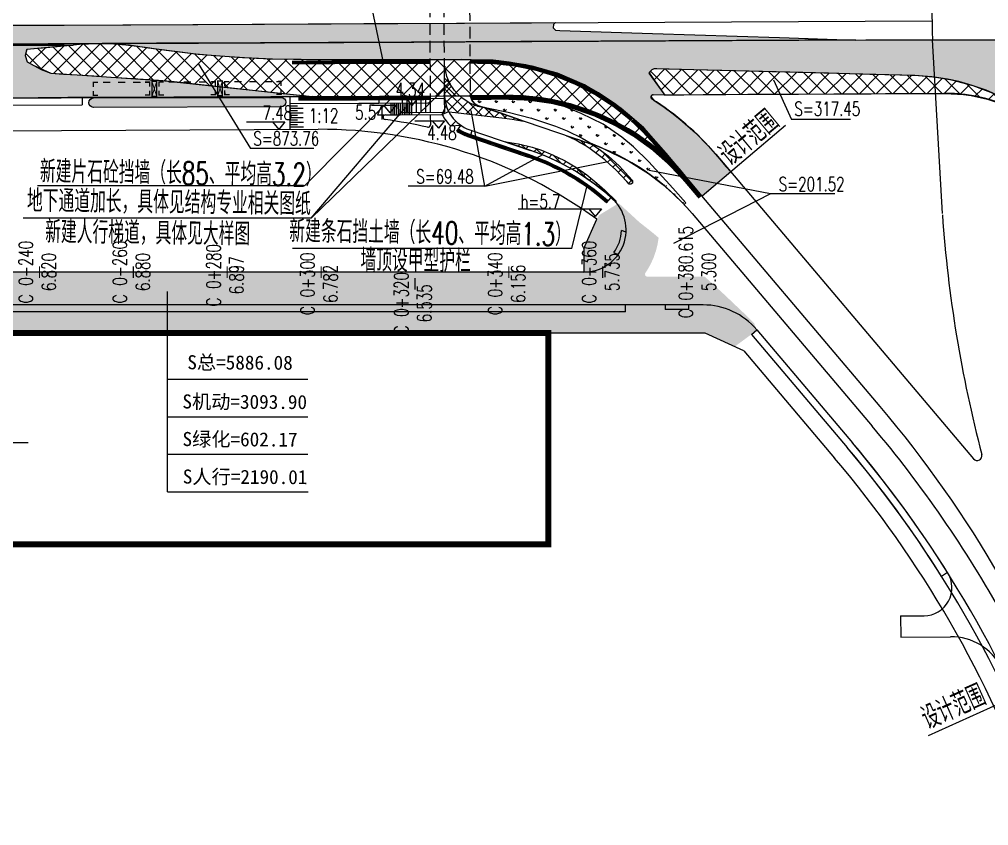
# Model space of a CAD drawing. Extents: x 113363 to 119694, y 18926 to 19620.
# Drawn here: x 115993.3 to 116199.8, y 19087 to 19258.8 of the extents above; entities that cross this region are included whole.
import ezdxf
from ezdxf.enums import TextEntityAlignment as Align

# ---------------------------------------------------------------- set-up
doc = ezdxf.new("R2010")
doc.units = 0
for name, pattern in [('CONTINOUS', [0]), ('DASHED2', [9.525, 6.35, -3.175]), ('HIDDENX2', [0.75, 0.5, -0.25]), ('PHANTOM2', [1.25, 0.625, -0.125, 0.125, -0.125, 0.125, -0.125])]:
    doc.linetypes.add(name, pattern=pattern)
for name, color, linetype in [('FW', 4, 'Continuous'), ('SGFW', 4, 'Continuous'), ('SZ-ZH-DIM', 7, 'Continuous'), ('zone', 1, 'Continuous'), ('人行道', 1, 'Continuous'), ('公交站', 3, 'Continuous'), ('功能带', 2, 'Continuous'), ('地下通道', 6, 'Continuous'), ('地下通道处标高', 4, 'Continuous'), ('对应标注', 1, 'Continuous'), ('挡土墙', 183, 'DASHED2'), ('无障碍', 3, 'Continuous'), ('树池绿化', 3, 'Continuous'), ('现状', 5, 'Continuous'), ('立道牙', 5, 'Continuous'), ('综合填充层', 12, 'Continuous'), ('计量填充层1', 30, 'Continuous'), ('计量填充层2', 241, 'Continuous'), ('计量填充层5', 100, 'Continuous'), ('设计范围', 4, 'Continuous'), ('辅助填充', 3, 'Continuous')]:
    doc.layers.add(name, color=color, linetype=linetype)
doc.styles.add('gpsxw', font='txt.shx', dxfattribs={"width": 0.7, "bigfont": 'hztxt.shx'})
doc.styles.add('H1', font='')
doc.styles.add('HZTXT', font='ROMANS', dxfattribs={"width": 0.75, "bigfont": 'HZTXT'})
doc.styles.add('txtd', font='txtd.shx', dxfattribs={"width": 0.7, "bigfont": 'hztxt.shx'})
doc.styles.add('XBT', font='', dxfattribs={"width": 0.85})
doc.styles.get('H1').set_extended_font_data('宋体')
doc.styles.get('XBT').set_extended_font_data('宋体')
pattern_1 = [(90, (0, 0), (-1.79605, 1.79605), [0.47625, -3.11585]), (45, (0, 0), (-1.796051224, 1.796051224), [0.47625, -2.06375]), (135, (0, 0), (-1.796051224, -1.796051224), [0.47625, -2.06375])]

# ---------------------------------------------------------------- blocks, each defined once
blk = doc.blocks.new('三位2')
at = {"layer": '公交站'}
blk.add_hatch(color=256, dxfattribs=at).paths.add_polyline_path([(17.66, -9.6, 0.999374), (18.44, -7.75), (-18.44, 7.75, 0.999374), (-19.21, 5.91)])
at = {"layer": '公交站', "linetype": 'Continuous'}
for points in [[(-17.53, 9.92, 0.3, 0.3, 0), (-17.16, 10.8, 0.3, 0.3, 0), (-16.23, 10.41, 0.3, 0.3, 0)], [(-17.86, 9.15, 0.3, 0.3, 0), (-18.23, 8.27, 0.3, 0.3, 0), (-17.29, 7.88, 0.3, 0.3, 0)], [(-13.83, 9.41, 0.3, 0.3, 0), (-15.27, 10.01, 0.3, 0.3, 0)], [(-10.89, 8.18, 0.3, 0.3, 0), (-12.34, 8.79, 0.3, 0.3, 0)], [(-7.89, 6.92, 0.3, 0.3, 0), (-9.33, 7.53, 0.3, 0.3, 0)], [(-6.46, 5.29, 0.3, 0.3, 0), (-6.09, 6.17, 0.3, 0.3, 0), (-7.03, 6.57, 0.3, 0.3, 0)], [(-5.87, 2.83, 0.2, 0.2, 0), (-5.58, 6.12, 0.2, 0.2, 0)], [(-6.79, 4.52, 0.3, 0.3, 0), (-7.15, 3.64, 0.3, 0.3, 0), (-8.09, 4.03, 0.3, 0.3, 0)], [(-4.65, 5.73, 0.2, 0.2, 0), (-6.79, 3.22, 0.2, 0.2, 0)], [(-4.62, 4.52, 0.3, 0.3, 0), (-4.25, 5.4, 0.3, 0.3, 0), (-3.31, 5.01, 0.3, 0.3, 0)], [(-0.92, 4.01, 0.3, 0.3, 0), (-2.36, 4.61, 0.3, 0.3, 0)], [(-4.94, 3.75, 0.3, 0.3, 0), (-5.31, 2.87, 0.3, 0.3, 0), (-4.37, 2.47, 0.3, 0.3, 0)], [(2.02, 2.78, 0.3, 0.3, 0), (0.58, 3.38, 0.3, 0.3, 0)], [(5.03, 1.52, 0.3, 0.3, 0), (3.59, 2.13, 0.3, 0.3, 0)], [(6.45, -0.11, 0.3, 0.3, 0), (6.82, 0.77, 0.3, 0.3, 0), (5.89, 1.16, 0.3, 0.3, 0)], [(8.26, 0.33, 0.2, 0.2, 0), (6.13, -2.18, 0.2, 0.2, 0)], [(7.05, -2.57, 0.2, 0.2, 0), (7.34, 0.72, 0.2, 0.2, 0)], [(8.3, -0.88, 0.3, 0.3, 0), (8.67, 0, 0.3, 0.3, 0), (9.6, -0.39, 0.3, 0.3, 0)], [(6.13, -0.88, 0.3, 0.3, 0), (5.76, -1.76, 0.3, 0.3, 0), (4.83, -1.37, 0.3, 0.3, 0)], [(7.98, -1.65, 0.3, 0.3, 0), (7.61, -2.54, 0.3, 0.3, 0), (8.54, -2.93, 0.3, 0.3, 0)], [(12, -1.39, 0.3, 0.3, 0), (10.56, -0.79, 0.3, 0.3, 0)], [(14.94, -2.62, 0.3, 0.3, 0), (13.5, -2.02, 0.3, 0.3, 0)], [(17.95, -3.88, 0.3, 0.3, 0), (16.5, -3.28, 0.3, 0.3, 0)], [(19.37, -5.51, 0.3, 0.3, 0), (19.74, -4.63, 0.3, 0.3, 0), (18.8, -4.24, 0.3, 0.3, 0)], [(19.05, -6.28, 0.3, 0.3, 0), (18.68, -7.17, 0.3, 0.3, 0), (17.74, -6.77, 0.3, 0.3, 0)]]:
    blk.add_lwpolyline(points, format="xyseb", dxfattribs=at)
at = {"layer": '公交站'}
blk.add_lwpolyline([(18.44, -7.75, -1), (17.66, -9.59), (-19.21, 5.91, -1), (-18.44, 7.75)], format="xyb", close=True, dxfattribs=at)
at = {"layer": '公交站', "linetype": 'Continuous'}
for points in [[(-4.65, 5.73, 0.3, 0.3, 0), (-5.58, 6.12, 0.3, 0.3, 0), (-6.79, 3.22, 0.3, 0.3, 0), (-5.87, 2.83, 0.3, 0.3, 0)], [(8.26, 0.33, 0.3, 0.3, 0), (7.34, 0.72, 0.3, 0.3, 0), (6.13, -2.18, 0.3, 0.3, 0), (7.05, -2.57, 0.3, 0.3, 0)]]:
    blk.add_lwpolyline(points, format="xyseb", close=True, dxfattribs=at)
at = {"layer": '公交站', "style": 'XBT', "width": 0.85}
blk.add_attdef('公交站台', text='', height=3, rotation=337.1616, dxfattribs=at).set_placement((-9.91, -3.65), align=Align.BOTTOM_LEFT)

msp = doc.modelspace()

# ---------------------------------------------------------------- hatches: boundary and pattern name
at = {"layer": '综合填充层', "linetype": 'CONTINOUS'}
h = msp.add_hatch(dxfattribs=at)
h.set_pattern_fill('CROSS', color=256, scale=0.25, style=0)
h.paths.add_polyline_path([(116116.336, 19216.256), (116113.593, 19210), (116113.593, 19205), (116096.381, 19205), (116080.325, 19205), (116051.812, 19205), (116021.161, 19205), (115995.825, 19205), (115976.184, 19205), (115976.166, 19208.762), (115975.151, 19211.757), (115975.05, 19232.007), (115976.035, 19235.012), (115970.038, 19234.23), (115970.033, 19235.23), (115970.03, 19235.982), (115970.534, 19238.419), (115971.526, 19239.976), (115974.784, 19241.881), (115976.69, 19242.015), (115976.69, 19242.533), (115967.143, 19242.616), (115963.237, 19242.246), (115960.353, 19241.75), (115958.69, 19241.419), (115957, 19241.917), (115957.05, 19231.917), (115958.065, 19228.922), (115958.151, 19211.672), (115957.166, 19208.667), (115957.154, 19205), (115943.544, 19205), (115858.841, 19205), (115762.56, 19205), (115761.743, 19205.067), (115760.764, 19205.334), (115760.108, 19205.642), (115759.586, 19205.981), (115759.218, 19206.28), (115758.665, 19206.864), (115758.159, 19207.625), (115757.87, 19208.377), (115756.467, 19192.657), (115755.75, 19189.794), (115761.528, 19187.02), (115766.969, 19192), (115863.815, 19192), (115958.934, 19192), (116089.664, 19192), (116127.708, 19192), (116139.465, 19192), (116145.717, 19189.101), (116149.285, 19191.723), (116150.43, 19192.693), (116149.867, 19194.091), (116147.572, 19196.346), (116143.652, 19200.076), (116140.997, 19202.519), (116139.358, 19204.007), (116134.813, 19204), (116131.638, 19204), (116129.627, 19204), (116128.256, 19204), (116127.132, 19204), (116126.705, 19204.173), (116126.618, 19204.682), (116127.176, 19205.545), (116127.836, 19206.71), (116128.466, 19208.102), (116128.966, 19209.567), (116129.294, 19210.924), (116129.398, 19211.512), (116129.523, 19212.3), (116128.47, 19213.208), (116126.8, 19214.536), (116125.398, 19215.636), (116123.787, 19217.118), (116122.724, 19218.095), (116121.826, 19218.92), (116121.079, 19219.607), (116120.724, 19219.49), (116116.887, 19217.155)])
at = {"layer": '计量填充层1'}
h = msp.add_hatch(dxfattribs=at)
h.set_pattern_fill('NET', color=256, scale=0.8, angle=45, style=0)
h.paths.add_polyline_path([(116138.765, 19221.172), (116133.783, 19227.179), (116131.113, 19230.312), (116128.92, 19232.827), (116126.337, 19235.748), (116122.836, 19238.811), (116120.105, 19240.931), (116113.708, 19244.879), (116107.976, 19247.374), (116101.213, 19249.155), (116095.504, 19250.004), (116087.574, 19250.282), (116068.876, 19250.225), (116059.892, 19250.198), (116046.823, 19250.375), (116040.859, 19250.639), (116031.388, 19251.368), (116025.178, 19252.131), (116020.834, 19252.729), (116017.646, 19253.172), (116011.84, 19253.691), (116006.167, 19253.48), (116002.835, 19253.169), (116000.6, 19252.937), (115999.108, 19252.793), (115996.456, 19252.55), (115994.893, 19252.407), (115994.802, 19252.073), (115994.54, 19251.114), (115994.973, 19249.814), (115996.287, 19249.107), (116000, 19247.367), (116002.723, 19247.195), (116005.602, 19247.013), (116009.17, 19246.787), (116012.806, 19246.558), (116017.526, 19246.259), (116022.935, 19245.917), (116025.646, 19245.646), (116047.449, 19243.296), (116055.75, 19242.421), (116060.715, 19242.434), (116073.352, 19242.497), (116085.779, 19242.559), (116090.95, 19242.585), (116099.93, 19242.554), (116104.37, 19242.108), (116106.204, 19241.841), (116111.55, 19240.581), (116115.708, 19239.155), (116119.118, 19237.667), (116124.154, 19234.875), (116127.111, 19232.852), (116130.243, 19230.341)])
h = msp.add_hatch(dxfattribs=at)
h.set_pattern_fill('NET', color=256, scale=0.5, angle=45, style=0)
h.paths.add_polyline_path([(116100.711, 19237.148), (116099.387, 19237.682), (116097.565, 19238.303), (116095.728, 19238.928), (116094.06, 19239.496), (116092.434, 19240.051), (116090.641, 19240.398), (116089.141, 19241.063), (116087.571, 19242.117), (116086.811, 19242.805), (116086.023, 19243.691), (116085.117, 19245.052), (116084.392, 19246.68), (116083.958, 19248.85), (116083.828, 19247.132), (116083.836, 19245.554), (116083.846, 19243.463), (116083.942, 19241.678), (116084.367, 19240.06), (116084.717, 19239.156), (116086.212, 19238.983), (116089.194, 19238.641), (116092.982, 19238.214), (116096.15, 19237.862), (116098.329, 19237.615)])
h = msp.add_hatch(dxfattribs=at)
h.set_pattern_fill('NET', color=256, scale=0.8, angle=45, style=0)
h.paths.add_polyline_path([(116127.514, 19247.482), (116129.286, 19244.88), (116130.858, 19242.682), (116139.01, 19242.825), (116148.522, 19242.873), (116156.433, 19242.912), (116166.824, 19242.964), (116177.852, 19243.019), (116185.148, 19243.055), (116190.584, 19243.081), (116194.481, 19242.846), (116196.088, 19242.621), (116199.607, 19241.857), (116202.846, 19240.805), (116206.174, 19239.34), (116210.465, 19236.779), (116215.362, 19232.856), (116213.798, 19234.486), (116209.352, 19238.235), (116205.126, 19240.949), (116201.225, 19242.921), (116196.541, 19244.713), (116191.984, 19245.92), (116187.702, 19246.611), (116184.109, 19246.868), (116174.501, 19247.129), (116165.709, 19247.361), (116157.472, 19247.578), (116143.012, 19247.958), (116133.981, 19248.196), (116128.836, 19248.332), (116128.356, 19248.215), (116128.1, 19248.088), (116127.837, 19247.887), (116127.62, 19247.637)])
h = msp.add_hatch(dxfattribs=at)
h.set_pattern_fill('NET', color=256, scale=0.5, angle=45, style=0)
h.paths.add_polyline_path([(116109.908, 19234.015), (116112.428, 19233.239), (116113.576, 19232.848), (116115.218, 19232.285), (116116.871, 19231.181), (116118.736, 19229.736), (116121.15, 19227.555), (116123.125, 19225.453), (116123.932, 19224.493), (116123.93, 19223.966), (116123.63, 19223.723), (116123.233, 19223.749), (116122.722, 19224.282), (116120.379, 19226.782), (116119.087, 19227.989), (116118.026, 19228.903), (116116.374, 19230.204), (116114.919, 19231.237), (116113.842, 19231.94), (116112.823, 19232.561), (116111.849, 19233.115)])
edge = h.paths.add_edge_path()
edge.add_line((116120.58, 19219.666), (116120.532, 19219.732))
edge.add_line((116120.532, 19219.732), (116118.438, 19221.716))
edge.add_line((116118.438, 19221.716), (116115.881, 19223.744))
edge.add_line((116115.881, 19223.744), (116113.534, 19225.382))
edge.add_line((116113.534, 19225.382), (116111.635, 19226.567))
edge.add_line((116111.635, 19226.567), (116108.689, 19228.184))
edge.add_line((116108.689, 19228.184), (116105.655, 19229.595))
edge.add_line((116105.655, 19229.595), (116103.679, 19230.384))
edge.add_line((116103.679, 19230.384), (116101.663, 19231.096))
edge.add_line((116101.663, 19231.096), (116099.148, 19231.953))
edge.add_line((116099.148, 19231.953), (116097.595, 19232.482))
edge.add_line((116097.595, 19232.482), (116096.922, 19232.777))
edge.add_line((116096.922, 19232.777), (116099.7, 19232.339))
edge.add_line((116099.7, 19232.339), (116102.563, 19231.603))
edge.add_line((116102.563, 19231.603), (116104.552, 19230.946))
edge.add_line((116104.552, 19230.946), (116106.926, 19229.992))
edge.add_line((116106.926, 19229.992), (116109.467, 19228.752))
edge.add_line((116109.467, 19228.752), (116111.889, 19227.333))
edge.add_line((116111.889, 19227.333), (116114.252, 19225.696))
edge.add_line((116114.252, 19225.696), (116116.374, 19223.976))
edge.add_line((116116.374, 19223.976), (116118.048, 19222.42))
edge.add_line((116118.048, 19222.42), (116120.58, 19220.066))
at = {"layer": '计量填充层2'}
h = msp.add_hatch(dxfattribs=at)
h.set_pattern_fill('TRANS', color=256, scale=0.4, angle=45, style=0)
h.paths.add_polyline_path([(116500, 19260.127), (116500, 19253.01), (116488.979, 19252.572), (116479.247, 19252.523), (116474.11, 19252.498), (116467.083, 19252.497), (116460.868, 19252.444), (116453.304, 19252.381), (116448.486, 19252.014), (116445.247, 19251.637), (116439.509, 19250.439), (116433.815, 19248.075), (116430.231, 19246.091), (116425.109, 19242.714), (116421.641, 19239.673), (116418.945, 19237.366), (116415.232, 19233.116), (116409.71, 19237.415), (116413.473, 19242.248), (116415.17, 19244.427), (116417.558, 19247.494), (116417.763, 19247.757), (116417.965, 19248.505), (116417.63, 19249.126), (116416.91, 19249.369), (116416.147, 19249.284), (116414.857, 19249.139), (116413.785, 19249.69), (116409.74, 19249.673), (116400.714, 19249.321), (116380.003, 19248.514), (116367.91, 19248.094), (116353.608, 19247.899), (116341.994, 19247.863), (116327.205, 19247.817), (116313.604, 19247.74), (116301.847, 19247.654), (116294.703, 19247.362), (116291.175, 19247.084), (116287.903, 19246.683), (116285.515, 19246.295), (116282.543, 19245.079), (116278.935, 19243.584), (116273.828, 19241.252), (116270.022, 19239.341), (116267.286, 19237.504), (116265.004, 19235.597), (116263.05, 19233.171), (116261.754, 19231.536), (116260.642, 19230.61), (116254.947, 19234.68), (116256.19, 19236.333), (116257.172, 19237.528), (116258.432, 19238.942), (116259.724, 19240.27), (116261.462, 19241.886), (116263.064, 19243.226), (116264.497, 19244.318), (116265.336, 19244.914), (116265.648, 19245.127), (116266.035, 19245.639), (116266.004, 19246.352), (116265.698, 19246.745), (116265.347, 19246.92), (116264.796, 19246.953), (116247.756, 19246.868), (116231.93, 19246.789), (116222.697, 19246.743), (116218.106, 19246.72), (116216.029, 19246.71), (116212.788, 19246.693), (116210.127, 19246.68), (116209.27, 19246.676), (116208.825, 19246.399), (116208.773, 19246.142), (116208.898, 19245.844), (116209.162, 19245.672), (116210.066, 19245.208), (116213.039, 19243.741), (116215.121, 19242.056), (116217.384, 19240.29), (116219.167, 19238.71), (116220.958, 19236.925), (116222.067, 19235.705), (116223.6, 19233.844), (116224.388, 19232.796), (116225.562, 19231.061), (116226.242, 19230.014), (116220.277, 19226.36), (116219.352, 19227.79), (116218.283, 19229.274), (116216.678, 19231.233), (116215.253, 19232.755), (116213.986, 19234.299), (116212.072, 19236.109), (116210.102, 19237.681), (116208.175, 19239.058), (116206.092, 19240.385), (116204.771, 19241.148), (116202.908, 19242.127), (116199.303, 19243.728), (116196.309, 19244.787), (116193.455, 19245.585), (116191.061, 19246.104), (116188.752, 19246.48), (116184.864, 19246.839), (116181.323, 19246.944), (116137.055, 19248.115), (116129.163, 19248.323), (116128.553, 19248.283), (116128.1, 19248.088), (116127.775, 19247.826), (116127.62, 19247.637), (116127.466, 19247.386), (116130.084, 19243.764), (116130.858, 19242.682), (116128.354, 19242.772), (116128.092, 19242.696), (116127.958, 19242.312), (116128.028, 19242.162), (116128.473, 19241.608), (116129.203, 19241.138), (116130.684, 19240.135), (116132.358, 19238.919), (116134.043, 19237.598), (116137.365, 19234.677), (116140.101, 19231.898), (116142.594, 19229.03), (116143.844, 19227.485), (116144.87, 19226.342), (116138.765, 19221.172), (116135.888, 19224.641), (116133.938, 19226.996), (116131.928, 19229.355), (116130.287, 19231.262), (116128.173, 19233.684), (116126.612, 19235.472), (116124.326, 19237.507), (116121.531, 19239.824), (116119.29, 19241.47), (116116.696, 19243.187), (116113.697, 19244.884), (116110.191, 19246.409), (116105.617, 19247.995), (116102.545, 19248.879), (116097.679, 19249.75), (116094.28, 19250.132), (116079.428, 19250.258), (116066.844, 19250.219), (116059.866, 19250.198), (116051.76, 19250.308), (116047.276, 19250.369), (116041.289, 19250.62), (116039.148, 19250.771), (116034.996, 19251.09), (116030.886, 19251.43), (116026.463, 19251.973), (116022.519, 19252.497), (116020.118, 19252.828), (116016.022, 19253.317), (116011.84, 19253.691), (116023.804, 19253.75), (116031.456, 19253.788), (116040.759, 19253.835), (116050.92, 19253.886), (116062.461, 19253.943), (116069.99, 19253.981), (116077.397, 19254.018), (116087.497, 19254.068), (116095.21, 19254.107), (116107.798, 19254.169), (116138.237, 19254.321), (116152.343, 19254.392), (116174.911, 19254.504), (116202.24, 19254.497), (116222.144, 19254.74), (116241.573, 19254.796), (116267.164, 19254.965), (116283.772, 19255.048), (116298.657, 19255.122), (116310.723, 19255.182), (116342.314, 19255.34), (116359.078, 19255.424), (116373.144, 19255.701), (116388.987, 19256.348), (116402.624, 19256.88), (116417.849, 19257.473), (116428.722, 19257.897), (116428.986, 19259.773), (116453.727, 19259.896), (116453.666, 19272.146), (116463.972, 19272.197), (116464.033, 19259.947)])
h = msp.add_hatch(dxfattribs=at)
h.set_pattern_fill('TRANS', color=256, scale=0.4, angle=45, style=0)
h.paths.add_polyline_path([(116055.75, 19242.421), (116046.909, 19242.365), (116032.899, 19242.296), (116026.196, 19242.262), (116012.576, 19242.194), (116003.675, 19242.185), (115990.98, 19242.086), (115979.128, 19242.027), (115976.586, 19242.534), (115970.799, 19242.584), (115967.131, 19242.616), (115961.381, 19241.927), (115956.55, 19241.914), (115946.09, 19241.862), (115934.66, 19241.805), (115921.673, 19241.74), (115910.483, 19241.685), (115899.198, 19241.571), (115891.002, 19240.914), (115884.815, 19240.16), (115881.782, 19239.791), (115870.096, 19239.733), (115839.614, 19239.581), (115832.967, 19240.323), (115825.781, 19241.125), (115814.085, 19242.422), (115806.398, 19242.881), (115788.752, 19242.827), (115779.003, 19242.696), (115773.052, 19241.546), (115766.937, 19239.085), (115763.684, 19237.016), (115760.319, 19234.155), (115757.004, 19230.278), (115755.253, 19227.535), (115748.728, 19231.221), (115750.388, 19233.891), (115752.799, 19237.055), (115755.016, 19239.215), (115756.649, 19240.9), (115761.399, 19244.532), (115765.228, 19246.778), (115767.746, 19248.029), (115771.239, 19249.315), (115773.659, 19249.701), (115780.836, 19250.189), (115788.031, 19250.189), (115804.143, 19250.404), (115823.854, 19250.502), (115863.651, 19250.701), (115881.948, 19250.683), (115904.199, 19250.799), (115930.633, 19250.937), (115956.451, 19251.215), (115975.023, 19253.32), (116004.79, 19253.371), (115994.893, 19252.407), (115994.54, 19251.114), (115994.973, 19249.814), (115997.984, 19248.195), (116000, 19247.367), (116005.602, 19247.013), (116024.292, 19245.782), (116039.556, 19244.147)])
at = {"layer": '计量填充层5', "linetype": 'CONTINOUS'}
h = msp.add_hatch(dxfattribs=at)
h.set_pattern_fill('GRASS', color=256, scale=0.1, style=0)
h.set_pattern_definition(pattern_1)
h.paths.add_polyline_path([(115913.279, 19253.409), (115911.05, 19253.749), (115909.048, 19254.198), (115906.266, 19254.879), (115904.001, 19255.433), (115901.79, 19255.974), (115901.06, 19256.153), (115900.696, 19256.509), (115900.698, 19256.776), (115900.804, 19256.968), (115901.264, 19257.139), (115903.497, 19257.15), (115911.141, 19257.188), (115924.73, 19257.256), (115933.132, 19257.298), (115954.489, 19257.404), (115971.445, 19257.489), (115989.367, 19257.578), (116015.389, 19257.708), (116030.308, 19257.783), (116042.903, 19257.846), (116066.687, 19257.964), (116086.452, 19258.063), (116097.882, 19258.12), (116107.515, 19258.191), (116107.093, 19257.754), (116107.073, 19257.059), (116107.533, 19256.569), (116108.502, 19256.473), (116128.185, 19255.846), (116155.307, 19254.982), (116171.525, 19254.441), (116160.657, 19254.433), (116146.086, 19254.361), (116117.18, 19254.216), (116100.141, 19254.131), (116076.834, 19254.015), (116059.199, 19253.927), (116030.203, 19253.782), (116022.505, 19253.744), (115987.795, 19253.571), (115969.298, 19253.478), (115945.159, 19253.358), (115928.309, 19253.274)])
h = msp.add_hatch(dxfattribs=at)
h.set_pattern_fill('GRASS', color=256, scale=0.1, style=0)
h.set_pattern_definition(pattern_1)
h.paths.add_polyline_path([(116134.949, 19219.387), (116135.33, 19219.775), (116132.565, 19222.845), (116127.459, 19228.475), (116124.165, 19231.697), (116121.706, 19233.77), (116117.731, 19236.546), (116113.006, 19238.752), (116107.896, 19240.889), (116104.37, 19242.108), (116102.698, 19242.338), (116100.054, 19242.542), (116097.192, 19242.564), (116094.27, 19242.574), (116092.706, 19242.579), (116090.598, 19242.583), (116089.369, 19242.577), (116089.64, 19241.721), (116090.215, 19240.999), (116090.936, 19240.354), (116092.91, 19240.03), (116097.449, 19239.1), (116102.423, 19237.779), (116107.521, 19236.08), (116110.038, 19235.105), (116113.207, 19233.527), (116114.906, 19232.514), (116117.26, 19231.509), (116123.161, 19228.657), (116127.385, 19225.973), (116130.395, 19223.667), (116132.48, 19221.839)])

# ---------------------------------------------------------------- linework, layer by layer
at = {"layer": 'FW', "linetype": 'CONTINOUS'}
for p, q in [((116156.57, 19236.247), (116138.765, 19221.172)), ((115969.501, 19168.657), (115995.18, 19168.657)), ((116213.53, 19118.199), (116186.939, 19106.139))]:
    msp.add_line(p, q, dxfattribs=at)
at = {"layer": 'SGFW', "linetype": 'Continuous'}
msp.add_line((116070.912, 19249.658), (116067.857, 19264.19), dxfattribs=at)
at = {"layer": 'SZ-ZH-DIM'}
for points in [[(115997.61, 19206.25, 0.25, 0.25, 0), (115997.61, 19203.75, 0.25, 0.25, 0)], [(116017.61, 19206.25, 0.25, 0.25, 0), (116017.61, 19203.75, 0.25, 0.25, 0)], [(116037.61, 19206.25, 0.25, 0.25, 0), (116037.61, 19203.75, 0.25, 0.25, 0)], [(116057.61, 19206.25, 0.25, 0.25, 0), (116057.61, 19203.75, 0.25, 0.25, 0)], [(116097.61, 19206.25, 0.25, 0.25, 0), (116097.61, 19203.75, 0.25, 0.25, 0)], [(116117.61, 19206.25, 0.25, 0.25, 0), (116117.61, 19203.75, 0.25, 0.25, 0)], [(116077.61, 19203.75, 0.25, 0.25, 0), (116077.61, 19201.25, 0.25, 0.25, 0)]]:
    msp.add_lwpolyline(points, format="xyseb", dxfattribs=at)
at = {"layer": 'zone', "color": 1, "linetype": 'PHANTOM2', "ltscale": 20}
msp.add_lwpolyline([(115752.5, 19070, 1.3, 1.3, 0), (115795, 19070, 1.3, 1.3, 0), (115795, 19147, 1.3, 1.3, 0), (116106, 19147, 1.3, 1.3, 0), (116106, 19192, 1.3, 1.3, 0), (115762, 19192, 1.3, 1.3, 0), (115752.5, 19070, 1.3, 1.3, 0)], format="xyseb", dxfattribs=at)
msp.add_lwpolyline([(115752.5, 19070, 1.3, 1.3, 0), (115795, 19070, 1.3, 1.3, 0), (115795, 19147, 1.3, 1.3, 0), (116106, 19147, 1.3, 1.3, 0), (116106, 19192, 1.3, 1.3, 0), (115762, 19192, 1.3, 1.3, 0), (115752.5, 19070, 1.3, 1.3, 0)], format="xyseb", dxfattribs=at)
at = {"layer": '人行道', "linetype": 'Continuous', "ltscale": 10}
for p, q in [((115976.035, 19235.012), (116056.973, 19235.416)), ((116113.593, 19210), (116116.336, 19216.256)), ((116113.593, 19210), (116116.336, 19216.256)), ((116113.593, 19210), (116113.593, 19205)), ((116113.593, 19210), (116113.593, 19205)), ((116139.465, 19192), (115766.969, 19192)), ((116139.465, 19192), (115799.732, 19192)), ((116147.696, 19188.184), (116139.465, 19192)), ((116147.696, 19188.184), (116139.465, 19192))]:
    msp.add_line(p, q, dxfattribs=at)
at = {"layer": '人行道', "linetype": 'Continuous'}
msp.add_line((116147.696, 19188.184), (116167.02, 19165.36), dxfattribs=at)
at = {"layer": '人行道', "linetype": 'Continuous', "ltscale": 10}
msp.add_arc((116057.472, 19135.417), 100, 53.93934, 90.28596, dxfattribs=at)
msp.add_arc((116057.472, 19135.417), 100, 53.93934, 90.28596, dxfattribs=at)
at = {"layer": '人行道', "linetype": 'Continuous'}
msp.add_arc((115984.235, 19010.602), 239.5, 19.77904, 40.25338, dxfattribs=at)
at = {"layer": '功能带', "linetype": 'CONTINOUS'}
for p, q in [((116024.88, 19158.164), (116024.88, 19200.854)), ((116024.88, 19182.164), (116054.75, 19182.164)), ((116024.88, 19174.164), (116054.75, 19174.164)), ((116024.88, 19166.164), (116054.79, 19166.164)), ((116024.88, 19158.164), (116054.83, 19158.164))]:
    msp.add_line(p, q, dxfattribs=at)
at = {"layer": '地下通道', "linetype": 'HIDDENX2', "ltscale": 5}
msp.add_line((116089.004, 19309.771), (116089.35, 19242.878), dxfattribs=at)
at = {"layer": '地下通道', "ltscale": 10}
for p, q in [((116074.854, 19242.005), (116083.854, 19242.05)), ((116074.472, 19238.503), (116083.4, 19238.548)), ((116074.869, 19239.005), (116083.869, 19239.05))]:
    msp.add_line(p, q, dxfattribs=at)
at = {"layer": '地下通道', "linetype": 'HIDDENX2', "ltscale": 5}
for points in [[(116080.5, 19310.534), (116080.854, 19242.035)], [(116080.5, 19310.534), (116080.854, 19242.035)], [(116083.5, 19310.549), (116083.854, 19242.05)], [(116089.004, 19309.771), (116089.35, 19242.878)]]:
    msp.add_lwpolyline(points, dxfattribs=at)
at = {"layer": '地下通道', "ltscale": 10}
for points in [[(116076.854, 19242.014), (116076.869, 19239.014)], [(116077.854, 19242.02), (116077.869, 19239.019)], [(116078.854, 19242.025), (116078.869, 19239.025)], [(116079.854, 19242.03), (116079.869, 19239.03)], [(116080.854, 19242.035), (116080.869, 19239.035)], [(116083.854, 19242.05), (116083.869, 19239.05)], [(116072.459, 19240.993), (116072.472, 19238.493)], [(116072.859, 19240.995), (116072.872, 19238.495)], [(116073.259, 19240.997), (116073.272, 19238.497)], [(116073.659, 19240.999), (116073.672, 19238.499)], [(116074.059, 19241.001), (116074.072, 19238.501)], [(116074.459, 19241.003), (116074.472, 19238.503)], [(116074.854, 19242.004), (116074.869, 19239.004)], [(116074.859, 19241.005), (116074.872, 19238.505)], [(116074.859, 19241.004), (116074.872, 19238.504)], [(116075.259, 19241.007), (116075.272, 19238.507)], [(116075.659, 19241.009), (116075.672, 19238.509)], [(116075.854, 19242.009), (116075.869, 19239.009)], [(116076.059, 19241.011), (116076.072, 19238.511)], [(116076.459, 19241.013), (116076.472, 19238.513)], [(116076.859, 19241.015), (116076.872, 19238.515)], [(116076.859, 19241.015), (116076.872, 19238.515)]]:
    msp.add_lwpolyline(points, dxfattribs=at)
at = {"layer": '地下通道处标高', "linetype": 'CONTINOUS'}
for p, q in [((116073.318, 19242.133), (116078.303, 19242.133)), ((116075.64, 19242.133), (116076.971, 19240.526)), ((116078.303, 19242.133), (116076.971, 19240.526)), ((116050.948, 19240.886), (116050.975, 19235.386)), ((116052.572, 19240.368), (116050.95, 19240.36)), ((116068.414, 19240.56), (116073.577, 19240.56)), ((116070.914, 19240.56), (116072.246, 19238.953)), ((116073.577, 19240.56), (116072.246, 19238.953)), ((116083.4, 19238.548), (116084.26, 19240.467)), ((116053.809, 19239.875), (116050.953, 19239.86)), ((116052.577, 19239.368), (116050.955, 19239.36)), ((116053.814, 19238.875), (116050.958, 19238.86)), ((116052.582, 19238.368), (116050.96, 19238.36)), ((116083.4, 19238.548), (116084.735, 19239.233)), ((116041.694, 19236.981), (116049.902, 19236.981)), ((116047.24, 19236.981), (116048.571, 19235.374)), ((116049.902, 19236.981), (116048.571, 19235.374)), ((116053.819, 19237.875), (116050.963, 19237.86)), ((116052.587, 19237.368), (116050.965, 19237.36)), ((116053.824, 19236.875), (116050.968, 19236.86)), ((116052.592, 19236.369), (116050.97, 19236.36)), ((116053.829, 19235.875), (116050.973, 19235.86)), ((116077.552, 19237.254), (116083.934, 19237.254)), ((116081.272, 19237.254), (116082.603, 19235.647)), ((116083.934, 19237.254), (116082.603, 19235.647)), ((116085.244, 19236.063), (116086.287, 19237.141)), ((116087.385, 19236.252), (116085.244, 19236.063)), ((116099.584, 19218.446), (116117.318, 19218.446)), ((116114.655, 19218.446), (116115.986, 19216.838)), ((116117.318, 19218.446), (116115.986, 19216.838))]:
    msp.add_line(p, q, dxfattribs=at)
msp.add_arc((116091.85, 19242.891), 9.5, 207.20506, 225.94999, dxfattribs=at)
at = {"layer": '对应标注', "linetype": 'CONTINOUS'}
for p, q in [((116031.414, 19249.452), (116042.587, 19231.358)), ((116085.184, 19245.267), (116055.512, 19216.479)), ((116153.985, 19245.93), (116157.83, 19237.516)), ((116054.062, 19223.377), (116072.468, 19241.915)), ((116055.512, 19216.479), (116075.602, 19240.053)), ((116092.492, 19223.275), (116089.592, 19239.455)), ((116170.376, 19237.516), (116157.83, 19237.516)), ((116056.063, 19231.358), (116042.587, 19231.358)), ((116092.492, 19223.275), (116104.84, 19230.04)), ((116092.492, 19223.275), (116118.765, 19228.585)), ((116153.358, 19221.641), (116127.486, 19226.633)), ((116111.021, 19209.989), (116114.398, 19223.729)), ((116054.062, 19223.377), (115997.201, 19223.377)), ((116092.492, 19223.275), (116076.134, 19223.275)), ((116153.358, 19221.641), (116132.707, 19211.097)), ((116167.045, 19221.641), (116153.358, 19221.641)), ((116055.512, 19216.479), (115994.112, 19216.479)), ((116111.021, 19209.989), (116051.507, 19209.989))]:
    msp.add_line(p, q, dxfattribs=at)
at = {"layer": '挡土墙', "color": 0, "ltscale": 0.2}
for points in [[(116051.419, 19249.672, 0.8, 0.8, 0), (116080.814, 19249.762, 0.8, 0.8, 0)], [(116089.314, 19249.788, 0.8, 0.8, 0), (116089.582, 19249.789, 0.8, 0.8, -0.1902999), (116123.679, 19237.599, 0.8, 0.8, 0)], [(116080.854, 19242.035, 0.8, 0.8, 0), (116052.759, 19241.895, 0.8, 0.8, 0)], [(116138.333, 19220.908, 0.8, 0.8, 0), (116135.206, 19224.602, 0.8, 0.8, 0.2218438), (116097.18, 19242.116, 0.8, 0.8, 0), (116089.527, 19242.078, 0.8, 0.8, 0)], [(116118.663, 19220.063, 0.6, 0.6, 0.1003511), (116101.881, 19229.86, 0.6, 0.6, 0), (116088.915, 19234.277, 0.6, 0.6, -0.0660269), (116086.771, 19235.34, 0.6, 0.6, -0.0362524)]]:
    msp.add_lwpolyline(points, format="xyseb", dxfattribs=at)
at = {"layer": '挡土墙', "color": 1, "ltscale": 0.2}
msp.add_lwpolyline([(116123.894, 19237.409, 0.8, 0.8, -0.0500973), (116130.577, 19230.169, 0.8, 0.8, 0), (116138.406, 19220.983, 0.8, 0.8, 0)], format="xyseb", dxfattribs=at)
at = {"layer": '无障碍', "linetype": 'CONTINOUS'}
for p, q in [((116122.578, 19213.486), (116121.592, 19213.877)), ((116119.953, 19209.148), (116120.915, 19208.767)), ((116130.928, 19198), (116130.928, 19197)), ((116135.928, 19197), (116130.928, 19197)), ((116135.928, 19197), (116135.928, 19198))]:
    msp.add_line(p, q, dxfattribs=at)
msp.add_arc((116113.593, 19214), 8, 322.66392, 359.12084, dxfattribs=at)
at = {"layer": '树池绿化', "linetype": 'CONTINOUS'}
for p, q in [((116006.713, 19242.165), (116006.721, 19240.665)), ((116006.713, 19242.165), (116006.721, 19240.665)), ((116050.94, 19242.386), (116050.948, 19240.886)), ((116050.94, 19242.386), (116050.948, 19240.886)), ((116069.919, 19242.48), (116069.927, 19240.98)), ((116080.851, 19242.535), (116080.856, 19241.535)), ((115976.007, 19240.512), (116006.721, 19240.665)), ((115976.007, 19240.512), (116006.721, 19240.665)), ((116050.948, 19240.886), (116080.359, 19241.032)), ((116050.948, 19240.886), (116069.927, 19240.98)), ((116071.311, 19238.487), (116074.472, 19238.503)), ((116080.872, 19238.535), (116080.883, 19236.352)), ((116086.548, 19235.008), (116087.385, 19236.252)), ((116088.786, 19233.898), (116101.752, 19229.481)), ((116089.487, 19234.214), (116089.802, 19235.137)), ((116093.166, 19232.406), (116101.752, 19229.481)), ((116118.397, 19219.765), (116119.396, 19220.884)), ((116118.397, 19219.765), (116119.396, 19220.884)), ((116122.453, 19196.5), (116122.453, 19198)), ((116122.453, 19196.5), (116122.453, 19198)), ((116122.453, 19196.5), (115976.515, 19196.5)), ((116122.453, 19196.5), (115976.515, 19196.5)), ((116149.285, 19191.723), (116150.43, 19192.693)), ((116149.285, 19191.723), (116150.43, 19192.693)), ((116149.285, 19191.723), (116169.691, 19167.621)), ((116149.285, 19191.723), (116169.691, 19167.621)), ((116191.091, 19140.951), (116189.822, 19140.152))]:
    msp.add_line(p, q, dxfattribs=at)
for centre, radius, start, end in [((116080.356, 19241.532), 0.5, 270.28596, 0.29597), ((116071.313, 19237.987), 0.5, 90.28596, 262.31487), ((116057.472, 19135.417), 103, 77.21092, 82.31487), ((116080.383, 19236.349), 0.5, 257.21092, 0.29597), ((116091.85, 19242.891), 9.5, 236.07715, 251.18745), ((116098.326, 19247.551), 16, 236.46813, 251.18745), ((116086.112, 19183.572), 48.5, 48.26541, 71.18745), ((116086.112, 19183.572), 48.5, 48.26541, 71.18745), ((115984.235, 19010.602), 243, 19.77904, 40.25338), ((115984.235, 19010.602), 243, 32.2169, 40.25338)]:
    msp.add_arc(centre, radius, start, end, dxfattribs=at)
at = {"layer": '现状'}
for p, q in [((116189.969, 19217.451), (116187.842, 19254.45)), ((116189.969, 19217.451), (116187.842, 19254.45)), ((116141.693, 19230.095), (116196.639, 19165.197)), ((116141.693, 19230.095), (116196.639, 19165.197)), ((116176.706, 19176.36), (116135.587, 19224.925)), ((116176.706, 19176.36), (116135.587, 19224.925)), ((116136.657, 19217.472), (116175.034, 19172.144)), ((116136.657, 19217.472), (116175.034, 19172.144)), ((116150.43, 19192.693), (116170.836, 19168.59)), ((116181.067, 19131.709), (116186.067, 19131.753)), ((116181.098, 19127.209), (116191.721, 19127.302))]:
    msp.add_line(p, q, dxfattribs=at)
for centre, radius, start, end in [((123075.404, 19389.979), 6888.895, 180.6605073, 181.1272835), ((116468.302, 19236.627), 278.995, 183.9997, 194.64351), ((116468.302, 19236.627), 278.995, 183.9997, 194.64351), ((115985.907, 19014.817), 250, 19.77904, 40.25338), ((115984.235, 19010.602), 250, 28.94958, 40.25338), ((115984.235, 19010.602), 244.5, 19.77904, 40.25338), ((115984.235, 19010.602), 244.5, 32.2169, 40.25338), ((116197.402, 19165.843), 1, 220.25338, 14.64351), ((116186.015, 19137.753), 6, 270.50169, 32.2169), ((116191.826, 19115.303), 12, 26.76453, 90.50169)]:
    msp.add_arc(centre, radius, start, end, dxfattribs=at)
at = {"layer": '立道牙', "ltscale": 10}
for p, q in [((115901.177, 19257.138), (116187.762, 19258.569)), ((115916.828, 19253.216), (116187.84, 19254.569)), ((116113.593, 19205), (115976.154, 19205)), ((116138.982, 19198), (115764.715, 19198))]:
    msp.add_line(p, q, dxfattribs=at)
at = {"layer": '立道牙'}
for p, q in [((115901.177, 19257.138), (116187.762, 19258.569)), ((115916.828, 19253.216), (116187.84, 19254.569)), ((115976, 19242.012), (116097.178, 19242.616)), ((116128.354, 19242.772), (116190.255, 19243.081)), ((116091.043, 19240.524), (116114.621, 19232.492)), ((116089.27, 19235.318), (116102.235, 19230.901)), ((116119.396, 19220.884), (116119.584, 19220.716)), ((116113.593, 19205), (115976.154, 19205)), ((116138.982, 19198), (115816.443, 19198))]:
    msp.add_line(p, q, dxfattribs=at)
for centre, radius, start, end in [((116091.85, 19242.891), 8, 180.29597, 251.18745), ((116091.85, 19242.891), 2.5, 180.29597, 251.18745), ((116097.427, 19192.617), 50, 40.25338, 90.28596), ((116128.357, 19242.272), 0.5, 90.28596, 238.08173), ((116190.429, 19208.081), 35, 31.48396, 90.28596), ((116097.427, 19192.617), 58, 40.25338, 58.08173), ((116098.497, 19185.163), 50, 40.25338, 71.18745), ((116086.112, 19183.572), 50, 48.26541, 71.18745), ((116113.593, 19214), 9, 270, 48.26541), ((116138.982, 19183), 15, 40.25338, 90)]:
    msp.add_arc(centre, radius, start, end, dxfattribs=at)
at = {"layer": '立道牙', "ltscale": 10}
for centre, radius, start, end in [((116113.593, 19214), 9, 270, 48.26541), ((116138.982, 19183), 15, 40.25338, 90)]:
    msp.add_arc(centre, radius, start, end, dxfattribs=at)
at = {"layer": '计量填充层1'}
for points in [[(116138.765, 19221.172), (116133.783, 19227.179), (116131.113, 19230.312), (116128.92, 19232.827), (116126.337, 19235.748), (116122.836, 19238.811), (116120.105, 19240.931), (116113.708, 19244.879), (116107.976, 19247.374), (116101.213, 19249.155), (116095.504, 19250.004), (116087.574, 19250.282), (116068.876, 19250.225), (116059.892, 19250.198), (116046.823, 19250.375), (116040.859, 19250.639), (116031.388, 19251.368), (116025.178, 19252.131), (116020.834, 19252.729), (116017.646, 19253.172), (116011.84, 19253.691), (116006.167, 19253.48), (116002.835, 19253.169), (116000.6, 19252.937), (115999.108, 19252.793), (115996.456, 19252.55), (115994.893, 19252.407), (115994.802, 19252.073), (115994.54, 19251.114), (115994.973, 19249.814), (115996.287, 19249.107), (116000, 19247.367), (116002.723, 19247.195), (116005.602, 19247.013), (116009.17, 19246.787), (116012.806, 19246.558), (116017.526, 19246.259), (116022.935, 19245.917), (116025.646, 19245.646), (116047.449, 19243.296), (116055.75, 19242.421), (116060.715, 19242.434), (116073.352, 19242.497), (116085.779, 19242.559), (116090.95, 19242.585), (116099.93, 19242.554), (116104.37, 19242.108), (116106.204, 19241.841), (116111.55, 19240.581), (116115.708, 19239.155), (116119.118, 19237.667), (116124.154, 19234.875), (116127.111, 19232.852), (116130.243, 19230.341)], [(116100.711, 19237.148), (116099.387, 19237.682), (116097.565, 19238.303), (116095.728, 19238.928), (116094.06, 19239.496), (116092.434, 19240.051), (116090.641, 19240.398), (116089.141, 19241.063), (116087.571, 19242.117), (116086.811, 19242.805), (116086.023, 19243.691), (116085.117, 19245.052), (116084.392, 19246.68), (116083.958, 19248.85), (116083.828, 19247.132), (116083.836, 19245.554), (116083.846, 19243.463), (116083.942, 19241.678), (116084.367, 19240.06), (116084.717, 19239.156), (116086.212, 19238.983), (116089.194, 19238.641), (116092.982, 19238.214), (116096.15, 19237.862), (116098.329, 19237.615)], [(116109.908, 19234.015), (116112.428, 19233.239), (116113.576, 19232.848), (116115.218, 19232.285), (116116.871, 19231.181), (116118.736, 19229.736), (116121.15, 19227.555), (116123.125, 19225.453), (116123.932, 19224.493), (116123.93, 19223.966), (116123.63, 19223.723), (116123.233, 19223.749), (116122.722, 19224.282), (116120.379, 19226.782), (116119.087, 19227.989), (116118.026, 19228.903), (116116.374, 19230.204), (116114.919, 19231.237), (116113.842, 19231.94), (116112.823, 19232.561), (116111.849, 19233.115)]]:
    msp.add_lwpolyline(points, close=True, dxfattribs=at)
at = {"layer": '计量填充层1', "linetype": 'CONTINOUS', "elevation": 7.15}
msp.add_lwpolyline([(116201.225, 19242.921), (116196.541, 19244.713), (116191.984, 19245.92), (116187.702, 19246.611), (116184.109, 19246.868), (116174.501, 19247.129), (116165.709, 19247.361), (116157.472, 19247.578), (116143.012, 19247.958), (116133.981, 19248.196), (116128.836, 19248.332), (116128.356, 19248.215), (116128.1, 19248.088), (116127.837, 19247.887), (116127.62, 19247.637), (116127.514, 19247.482), (116129.286, 19244.88), (116130.858, 19242.682), (116139.01, 19242.825), (116148.522, 19242.873), (116156.433, 19242.912), (116166.824, 19242.964), (116177.852, 19243.019), (116185.148, 19243.055), (116190.584, 19243.081), (116194.481, 19242.846), (116196.088, 19242.621), (116199.607, 19241.857), (116202.846, 19240.805)], dxfattribs=at)
at = {"layer": '计量填充层1'}
msp.add_lwpolyline([(116120.58, 19219.666), (116120.532, 19219.732), (116118.438, 19221.716), (116115.881, 19223.744), (116113.534, 19225.382), (116111.635, 19226.567), (116108.689, 19228.184), (116105.655, 19229.595), (116103.679, 19230.384), (116101.663, 19231.096), (116099.148, 19231.953), (116097.595, 19232.482), (116096.922, 19232.777), (116099.7, 19232.339), (116102.563, 19231.603), (116104.552, 19230.946), (116106.926, 19229.992), (116109.467, 19228.752), (116111.889, 19227.333), (116114.252, 19225.696), (116116.374, 19223.976), (116118.048, 19222.42), (116120.58, 19220.066)], dxfattribs=at)
at = {"layer": '计量填充层5', "linetype": 'CONTINOUS'}
msp.add_lwpolyline([(115989.367, 19257.578), (116015.389, 19257.708), (116030.308, 19257.783), (116042.903, 19257.846), (116066.687, 19257.964), (116086.452, 19258.063), (116097.882, 19258.12), (116107.515, 19258.191), (116107.093, 19257.754), (116107.073, 19257.059), (116107.533, 19256.569), (116108.502, 19256.473), (116128.185, 19255.846), (116155.307, 19254.982), (116171.525, 19254.441), (116160.657, 19254.433), (116146.086, 19254.361), (116117.18, 19254.216), (116100.141, 19254.131), (116076.834, 19254.015), (116059.199, 19253.927), (116030.203, 19253.782), (116022.505, 19253.744), (115987.795, 19253.571)], dxfattribs=at)
msp.add_lwpolyline([(116134.949, 19219.387), (116135.33, 19219.775), (116132.565, 19222.845), (116127.459, 19228.475), (116124.165, 19231.697), (116121.706, 19233.77), (116117.731, 19236.546), (116113.006, 19238.752), (116107.896, 19240.889), (116104.37, 19242.108), (116102.698, 19242.338), (116100.054, 19242.542), (116097.192, 19242.564), (116094.27, 19242.574), (116092.706, 19242.579), (116090.598, 19242.583), (116089.369, 19242.577), (116089.64, 19241.721), (116090.215, 19240.999), (116090.936, 19240.354), (116092.91, 19240.03), (116097.449, 19239.1), (116102.423, 19237.779), (116107.521, 19236.08), (116110.038, 19235.105), (116113.207, 19233.527), (116114.906, 19232.514), (116117.26, 19231.509), (116123.161, 19228.657), (116127.385, 19225.973), (116130.395, 19223.667), (116132.48, 19221.839)], close=True, dxfattribs=at)
at = {"layer": '设计范围', "linetype": 'Continuous'}
msp.add_line((116181.067, 19131.719), (116181.098, 19127.176), dxfattribs=at)
at = {"layer": '辅助填充', "linetype": 'CONTINOUS'}
for points in [[(116202.908, 19242.127), (116199.303, 19243.728), (116196.309, 19244.787), (116193.455, 19245.585), (116191.061, 19246.104), (116188.752, 19246.48), (116184.864, 19246.839), (116181.323, 19246.944), (116137.055, 19248.115), (116129.163, 19248.323), (116128.553, 19248.283), (116128.1, 19248.088), (116127.775, 19247.826), (116127.62, 19247.637), (116127.466, 19247.386), (116130.084, 19243.764), (116130.858, 19242.682), (116128.354, 19242.772), (116128.092, 19242.696), (116127.958, 19242.312), (116128.028, 19242.162), (116128.473, 19241.608), (116129.203, 19241.138), (116130.684, 19240.135), (116132.358, 19238.919), (116134.043, 19237.598), (116137.365, 19234.677), (116140.101, 19231.898), (116142.594, 19229.03), (116143.844, 19227.485), (116144.87, 19226.342), (116138.765, 19221.172), (116135.888, 19224.641), (116133.938, 19226.996), (116131.928, 19229.355), (116130.287, 19231.262), (116128.173, 19233.684), (116126.612, 19235.472), (116124.326, 19237.507), (116121.531, 19239.824), (116119.29, 19241.47), (116116.696, 19243.187), (116113.697, 19244.884), (116110.191, 19246.409), (116105.617, 19247.995), (116102.545, 19248.879), (116097.679, 19249.75), (116094.28, 19250.132), (116079.428, 19250.258), (116066.844, 19250.219), (116059.866, 19250.198), (116051.76, 19250.308), (116047.276, 19250.369), (116041.289, 19250.62), (116039.148, 19250.771), (116034.996, 19251.09), (116030.886, 19251.43), (116026.463, 19251.973), (116022.519, 19252.497), (116020.118, 19252.828), (116016.022, 19253.317), (116011.84, 19253.691), (116023.804, 19253.75), (116031.456, 19253.788), (116040.759, 19253.835), (116050.92, 19253.886), (116062.461, 19253.943), (116069.99, 19253.981), (116077.397, 19254.018), (116087.497, 19254.068), (116095.21, 19254.107), (116107.798, 19254.169), (116138.237, 19254.321), (116152.343, 19254.392), (116174.911, 19254.504), (116202.24, 19254.497)], [(115975.023, 19253.32), (116004.79, 19253.371), (115994.893, 19252.407), (115994.54, 19251.114), (115994.973, 19249.814), (115997.984, 19248.195), (116000, 19247.367), (116005.602, 19247.013), (116024.292, 19245.782), (116039.556, 19244.147), (116055.75, 19242.421), (116046.909, 19242.365), (116032.899, 19242.296), (116026.196, 19242.262), (116012.576, 19242.194), (116003.675, 19242.185), (115990.98, 19242.086)]]:
    msp.add_lwpolyline(points, dxfattribs=at)

# ---------------------------------------------------------------- block references
at = {"layer": '公交站', "rotation": 22.98098373823461}
msp.add_blockref('三位2', (116029.095, 19242.159), dxfattribs=at)

# ---------------------------------------------------------------- texts
at = {"layer": 'SGFW', "linetype": 'Continuous', "width": 0.7}
for s, height, rotation, style, p in [('设计范围', 5, 39.72332, 'HZTXT', (116144.912, 19227.283, 145)), ('新建片石砼挡墙（长85、平均高3.2）', 4.8, 359.31627, 'txtd', (115997.68, 19224.04, 145)), ('地下通道加长，具体见结构专业相关图纸', 4.8, 359.31627, 'txtd', (115994.919, 19217.824, 145)), ('新建人行梯道，具体见大样图', 4.8, 359.31627, 'txtd', (115998.799, 19211.179, 145)), ('新建条石挡土墙（长40、平均高1.3）', 4.8, 359.31627, 'txtd', (116050.811, 19211.324, 145)), ('墙顶设甲型护栏', 4.8, 359.31627, 'txtd', (116065.969, 19205.189, 145)), ('设计范围', 5, 23.86639, 'HZTXT', (116186.924, 19107.278, 145))]:
    msp.add_text(s, height=height, rotation=rotation, dxfattribs=dict(at, style=style)).set_placement(p)
at = {"layer": 'SZ-ZH-DIM', "style": 'gpsxw', "width": 0.7}
for s, p in [('C 0+380.615', (116137.726, 19205)), ('C 0+240', (115997.11, 19205)), ('C 0+260', (116017.11, 19205)), ('C 0+360', (116117.11, 19205)), ('C 0+280', (116037.11, 19204.305)), ('C 0+300', (116057.11, 19202.5)), ('C 0+340', (116097.11, 19202.5)), ('C 0+320', (116077.11, 19198.345))]:
    msp.add_text(s, height=3, rotation=90, dxfattribs=at).set_placement(p, align=Align.BOTTOM_CENTER)
for s, p in [('6.820', (115998.11, 19205)), ('6.880', (116018.11, 19205)), ('6.897', (116038.11, 19204.305)), ('5.735', (116118.11, 19205)), ('5.300', (116138.726, 19205)), ('6.782', (116058.11, 19202.5)), ('6.156', (116098.11, 19202.5)), ('6.535', (116078.11, 19198.345))]:
    msp.add_text(s, height=3, rotation=90, dxfattribs=at).set_placement(p, align=Align.TOP_CENTER)
at = {"layer": '功能带', "linetype": 'CONTINOUS', "style": 'H1'}
for tag, text, p in [('S总=5886.08', '城市绿化带', (116040.332, 19184.231)), ('S机动=3093.90', '人行道', (116041.327, 19175.865)), ('S绿化=602.17', '人行道', (116040.332, 19167.865)), ('S人行=2190.01', '人行道', (116041.407, 19159.865))]:
    msp.add_attdef(tag, text=text, height=3, rotation=359.71404, dxfattribs=at).set_placement(p, align=Align.CENTER)
at = {"layer": '地下通道处标高', "linetype": 'CONTINOUS', "style": 'txtd', "width": 0.7}
for s, p in [('4.34', (116073.441, 19242.323)), ('7.48', (116045.143, 19237.421)), ('5.54', (116064.851, 19237.528)), ('1:12', (116054.994, 19236.833)), ('4.48', (116080.188, 19233.207)), ('h=5.7', (116100.058, 19218.556))]:
    msp.add_text(s, height=3, dxfattribs=at).set_placement(p)
at = {"layer": '对应标注', "linetype": 'CONTINOUS', "style": 'txtd', "width": 0.7}
for s, p in [('S=317.45', (116158.446, 19238.282)), ('S=873.76', (116043.173, 19231.937)), ('S=69.48', (116077.879, 19223.854)), ('S=201.52', (116155.103, 19222.22))]:
    msp.add_text(s, height=3, dxfattribs=at).set_placement(p)

doc.saveas('drawing.dxf')
